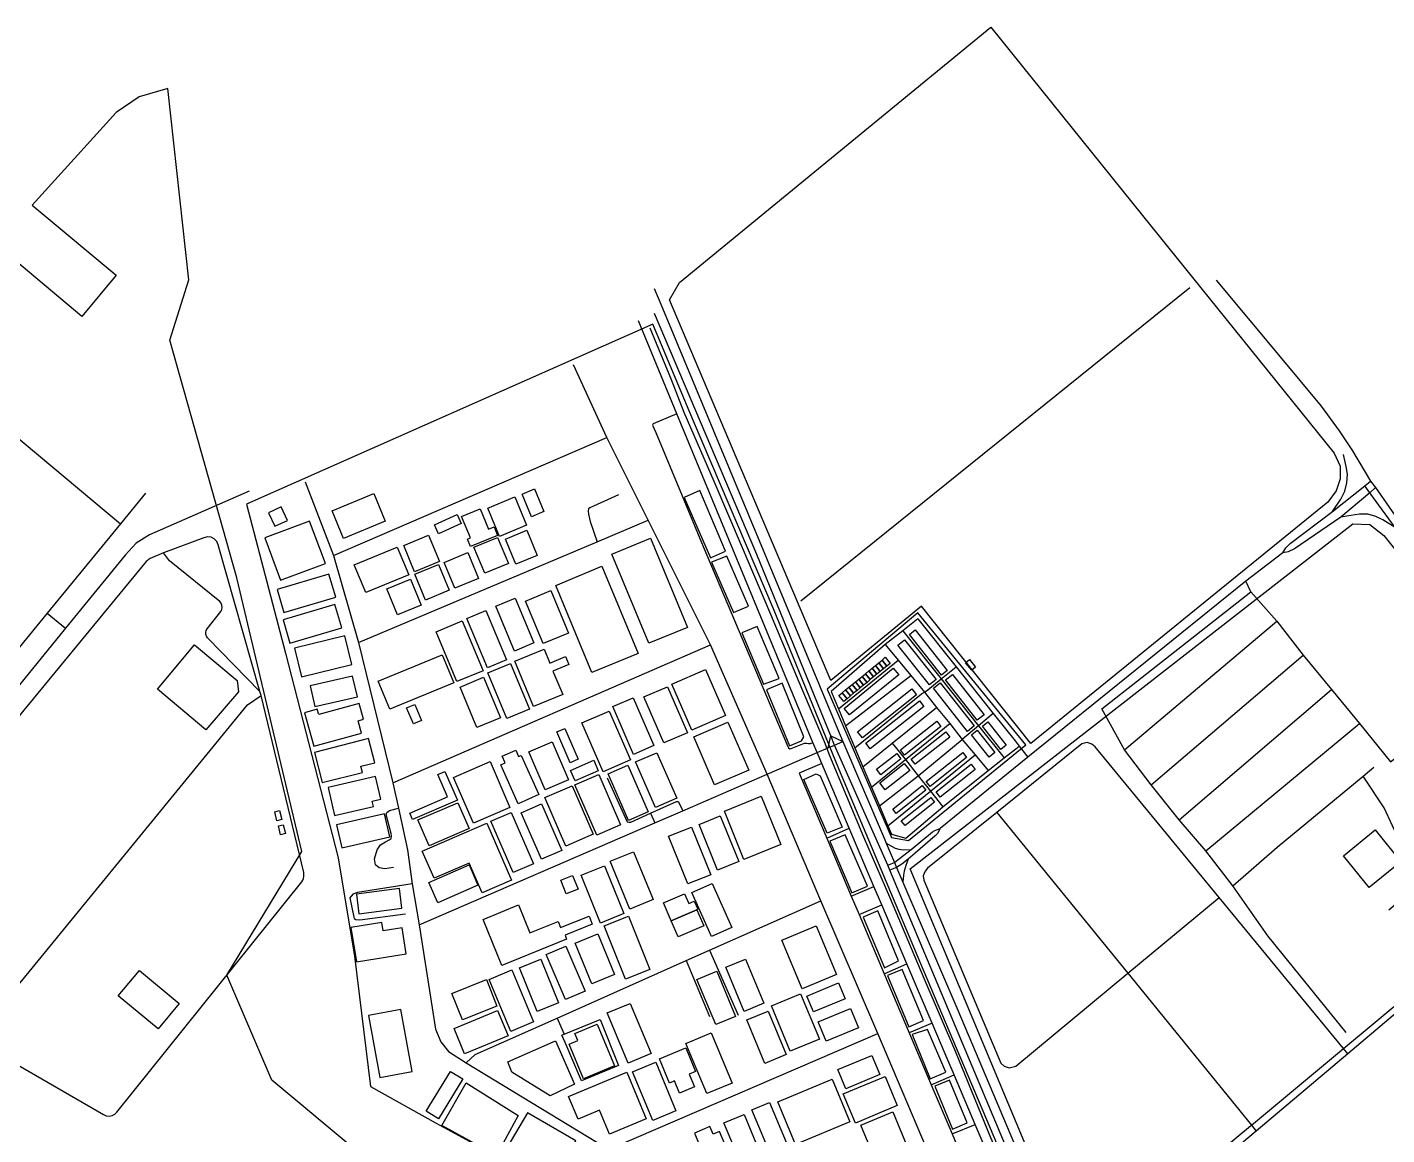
# Model space of a CAD drawing. Header units: metres. Extents: x 11276530 to 11306586, y 355867 to 367650.
# Drawn here: x 11292273 to 11294218, y 361199 to 362784 of the extents above; entities that cross this region are included whole.
import ezdxf

# ---------------------------------------------------------------- set-up
doc = ezdxf.new("R2010")
doc.units = ezdxf.units.M
for name, color, linetype in [('BUILDING', 8, 'Continuous'), ('HIGHWAY_OTHER', 7, 'Continuous'), ('HIGHWAY_RESIDENTIAL', 7, 'Continuous'), ('HIGHWAY_SERVICE', 8, 'Continuous'), ('HIGHWAY_TERTIARY', 3, 'Continuous'), ('LANDUSE', 2, 'Continuous'), ('NATURAL_OTHER', 7, 'Continuous'), ('WATERWAY_OTHER', 7, 'Continuous')]:
    doc.layers.add(name, color=color, linetype=linetype)

msp = doc.modelspace()

# ---------------------------------------------------------------- linework, layer by layer
at = {"layer": 'BUILDING'}
for points in [[(11292980.6, 362115.9), (11292998.5, 362123.4), (11293012, 362090.9), (11292994.1, 362083.5), (11292980.6, 362115.9)], [(11292708.9, 362091.8), (11292768.5, 362116.5), (11292784.8, 362077.1), (11292725.2, 362052.4), (11292708.9, 362091.8)], [(11292931.7, 362095.9), (11292970.4, 362112), (11292987.2, 362071.5), (11292948.5, 362055.4), (11292931.7, 362095.9)], [(11293212.6, 362111.2), (11293250, 362024.7), (11293271.8, 362034.3), (11293234.9, 362120.8), (11293212.6, 362111.2)], [(11292617.7, 362089.1), (11292626.8, 362069.8), (11292644.9, 362078.3), (11292635.9, 362097.6), (11292617.7, 362089.1)], [(11292861.2, 362058.9), (11292855.3, 362071.8), (11292887.7, 362086.6), (11292893.6, 362073.7), (11292861.2, 362058.9)], [(11292894.2, 362083.9), (11292920.6, 362094.9), (11292932.8, 362065.6), (11292940.6, 362068.8), (11292945.7, 362056.7), (11292907.1, 362040.7), (11292902.5, 362051.6), (11292906.8, 362053.3), (11292894.2, 362083.9)], [(11292612.5, 362053.2), (11292635.2, 361992.5), (11292699.4, 362016.7), (11292676.7, 362077.3), (11292612.5, 362053.2)], [(11292811.3, 362042.2), (11292846.8, 362056.9), (11292862.4, 362019.2), (11292827, 362004.5), (11292811.3, 362042.2)], [(11292911.8, 362039.7), (11292945.7, 362053.7), (11292961.1, 362016.7), (11292927.2, 362002.6), (11292911.8, 362039.7)], [(11292957, 362051.5), (11292987.5, 362064.1), (11293002.4, 362028.2), (11292971.9, 362015.5), (11292957, 362051.5)], [(11293109.3, 362030), (11293164.2, 362052.7), (11293217.1, 361925.1), (11293162.2, 361902.4), (11293109.3, 362030)], [(11292740.7, 362014.6), (11292802.1, 362040), (11292818.5, 362000.4), (11292757.2, 361975), (11292740.7, 362014.6)], [(11292869.1, 362018.2), (11292903, 362032.2), (11292918.4, 361995.2), (11292884.5, 361981.1), (11292869.1, 362018.2)], [(11293251.6, 362018.6), (11293282.9, 361946.3), (11293304.7, 361955.4), (11293273.8, 362027.2), (11293251.6, 362018.6)], [(11292827.3, 362001.1), (11292861.2, 362015.2), (11292876.6, 361978.2), (11292842.7, 361964.1), (11292827.3, 362001.1)], [(11293028.8, 361985.3), (11293094.9, 362012.7), (11293146.7, 361887.9), (11293080.6, 361860.5), (11293028.8, 361985.3)], [(11292630.1, 361979.5), (11292639.9, 361946.3), (11292714.2, 361968.2), (11292704.4, 362001.4), (11292630.1, 361979.5)], [(11292787.2, 361980.1), (11292821, 361994.2), (11292836.4, 361957.1), (11292802.5, 361943), (11292787.2, 361980.1)], [(11292985.4, 361962.8), (11293021.7, 361977.8), (11293046.9, 361917.1), (11293010.6, 361902), (11292985.4, 361962.8)], [(11292638.7, 361935.9), (11292648.5, 361902.7), (11292722.7, 361924.6), (11292713, 361957.8), (11292638.7, 361935.9)], [(11292901.8, 361938), (11292928.9, 361949.2), (11292958.2, 361878.6), (11292931.1, 361867.3), (11292901.8, 361938)], [(11292943, 361955.3), (11292971, 361966.9), (11292997.6, 361902.8), (11292969.6, 361891.1), (11292943, 361955.3)], [(11292857.9, 361918.9), (11292895.2, 361934.4), (11292924.8, 361863), (11292887.5, 361847.6), (11292857.9, 361918.9)], [(11292655, 361895.4), (11292665, 361854.4), (11292737.3, 361872.2), (11292727.3, 361913.1), (11292655, 361895.4)], [(11293295.1, 361917.5), (11293325.9, 361843.7), (11293348.2, 361852.2), (11293316.8, 361926.6), (11293295.1, 361917.5)], [(11293534.7, 361915), (11293542.9, 361921.6), (11293588.8, 361863.5), (11293580.5, 361856.9), (11293534.7, 361915)], [(11292512.2, 361900.1), (11292573.1, 361849.3), (11292575.2, 361832.7), (11292528.4, 361778.7), (11292459.1, 361836.9), (11292512.2, 361900.1)], [(11292970.2, 361876.8), (11293012.1, 361894.2), (11293020.4, 361874.1), (11293042.9, 361883.5), (11293047.7, 361872), (11293024.9, 361862.6), (11293038.8, 361829.1), (11292997.1, 361811.8), (11292970.2, 361876.8)], [(11293518.2, 361899.8), (11293527.8, 361907.4), (11293572.9, 361850.4), (11293563.3, 361842.8), (11293518.2, 361899.8)], [(11292774.9, 361848.1), (11292866.4, 361886.1), (11292883, 361846), (11292791.5, 361808.1), (11292774.9, 361848.1)], [(11292931.7, 361860.1), (11292964.2, 361873.6), (11292991.4, 361808.1), (11292958.8, 361794.6), (11292931.7, 361860.1)], [(11293481.3, 361866.7), (11293486.1, 361870.6), (11293493.1, 361862), (11293488.3, 361858.1), (11293481.3, 361866.7)], [(11293486.1, 361870.6), (11293490.8, 361874.5), (11293497.8, 361865.9), (11293493.1, 361862), (11293486.1, 361870.6)], [(11293490.8, 361874.5), (11293495.6, 361878.4), (11293502.6, 361869.8), (11293497.8, 361865.9), (11293490.8, 361874.5)], [(11293495.6, 361878.4), (11293500.3, 361882.3), (11293507.3, 361873.7), (11293502.6, 361869.8), (11293495.6, 361878.4)], [(11293620.5, 361879), (11293629.2, 361868.3), (11293623.8, 361863.9), (11293615.1, 361874.6), (11293620.5, 361879)], [(11292677.5, 361841.5), (11292684.4, 361811.7), (11292745.2, 361825.7), (11292738.3, 361855.5), (11292677.5, 361841.5)], [(11292891.9, 361839.8), (11292925.5, 361853.7), (11292949.6, 361795.6), (11292916.1, 361781.7), (11292891.9, 361839.8)], [(11293194.7, 361843.9), (11293243.1, 361864.9), (11293271.7, 361798.9), (11293223.4, 361777.9), (11293194.7, 361843.9)], [(11293441.5, 361809.3), (11293511.7, 361866.8), (11293519.4, 361857.4), (11293449.2, 361799.9), (11293441.5, 361809.3)], [(11293457.5, 361847.3), (11293462.3, 361851.2), (11293469.3, 361842.6), (11293464.5, 361838.7), (11293457.5, 361847.3)], [(11293462.3, 361851.2), (11293467, 361855.1), (11293474.1, 361846.5), (11293469.3, 361842.6), (11293462.3, 361851.2)], [(11293467, 361855.1), (11293471.8, 361858.9), (11293478.8, 361850.4), (11293474.1, 361846.5), (11293467, 361855.1)], [(11293471.8, 361858.9), (11293476.5, 361862.8), (11293483.6, 361854.3), (11293478.8, 361850.4), (11293471.8, 361858.9)], [(11293476.5, 361862.8), (11293481.3, 361866.7), (11293488.3, 361858.1), (11293483.6, 361854.3), (11293476.5, 361862.8)], [(11293586.3, 361849.9), (11293596.2, 361857.8), (11293641.8, 361800), (11293631.9, 361792.2), (11293586.3, 361849.9)], [(11293155, 361825.7), (11293188.5, 361840.3), (11293217.1, 361774.4), (11293183.6, 361759.8), (11293155, 361825.7)], [(11293330.5, 361835.6), (11293363.4, 361755.7), (11293380.5, 361762.8), (11293383.6, 361768.4), (11293352.7, 361845.2), (11293330.5, 361835.6)], [(11293433.7, 361827.8), (11293438.5, 361831.7), (11293445.5, 361823.1), (11293440.8, 361819.2), (11293433.7, 361827.8)], [(11293438.5, 361831.7), (11293443.2, 361835.6), (11293450.3, 361827), (11293445.5, 361823.1), (11293438.5, 361831.7)], [(11293443.2, 361835.6), (11293448, 361839.5), (11293455, 361830.9), (11293450.3, 361827), (11293443.2, 361835.6)], [(11293448, 361839.5), (11293452.8, 361843.4), (11293459.8, 361834.8), (11293455, 361830.9), (11293448, 361839.5)], [(11293452.8, 361843.4), (11293457.5, 361847.3), (11293464.5, 361838.7), (11293459.8, 361834.8), (11293452.8, 361843.4)], [(11293538.4, 361837.1), (11293545.1, 361828.5), (11293467.5, 361767.2), (11293460.7, 361775.7), (11293538.4, 361837.1)], [(11293627.5, 361784.1), (11293617.8, 361776.4), (11293569.1, 361838), (11293578.8, 361845.6), (11293627.5, 361784.1)], [(11292669.6, 361802.9), (11292682.7, 361755), (11292751.1, 361773.8), (11292746.2, 361791.5), (11292753.6, 361793.6), (11292747.4, 361816.2), (11292689.8, 361800.3), (11292687.7, 361807.9), (11292669.6, 361802.9)], [(11292815.5, 361810.2), (11292827.1, 361815), (11292836.7, 361791.7), (11292825.2, 361786.9), (11292815.5, 361810.2)], [(11293110.5, 361811.7), (11293139.6, 361824.3), (11293169.3, 361755.9), (11293140.2, 361743.2), (11293110.5, 361811.7)], [(11293472.2, 361759.3), (11293549.2, 361820.1), (11293555.5, 361812.1), (11293478.6, 361751.3), (11293472.2, 361759.3)], [(11293066.3, 361788.4), (11293105.3, 361805.3), (11293135.6, 361735.6), (11293096.6, 361718.6), (11293066.3, 361788.4)], [(11293030.2, 361775.6), (11293041.8, 361780.6), (11293061, 361736.4), (11293049.3, 361731.4), (11293030.2, 361775.6)], [(11293226.4, 361768.4), (11293275.1, 361789.5), (11293304.9, 361720.9), (11293256.1, 361699.8), (11293226.4, 361768.4)], [(11293521.8, 361749.7), (11293573.8, 361790.8), (11293579.9, 361783.2), (11293527.9, 361742.1), (11293521.8, 361749.7)], [(11293537.3, 361736.4), (11293586.7, 361775.5), (11293592.4, 361768.2), (11293543, 361729.2), (11293537.3, 361736.4)], [(11293656.8, 361745.9), (11293648.8, 361739.5), (11293623.5, 361771.5), (11293631.5, 361777.9), (11293656.8, 361745.9)], [(11293646.8, 361790), (11293673.2, 361756.6), (11293665.6, 361750.6), (11293639.2, 361784), (11293646.8, 361790)], [(11292683.9, 361746.3), (11292694.9, 361703), (11292752.2, 361717.7), (11292749.9, 361726.4), (11292769.8, 361731.5), (11292761, 361766), (11292683.9, 361746.3)], [(11292990.5, 361746.9), (11293023.5, 361761.2), (11293046.9, 361707.2), (11293013.9, 361692.9), (11292990.5, 361746.9)], [(11292975.2, 361672.8), (11292950.3, 361728.4), (11292956.4, 361731.1), (11292952.2, 361740.7), (11292971.5, 361749.4), (11292975.6, 361740.2), (11292979.5, 361742), (11293004.6, 361686), (11292975.2, 361672.8)], [(11293049.9, 361720.6), (11293083.1, 361735), (11293089.6, 361720), (11293056.4, 361705.6), (11293049.9, 361720.6)], [(11293143.1, 361732.6), (11293173.6, 361745.8), (11293201.9, 361680.6), (11293171.3, 361667.4), (11293143.1, 361732.6)], [(11293487.8, 361722.1), (11293516.6, 361744.9), (11293522.7, 361737.2), (11293493.9, 361714.4), (11293487.8, 361722.1)], [(11293558.5, 361704.5), (11293611, 361746), (11293616.6, 361738.8), (11293564.2, 361697.4), (11293558.5, 361704.5)], [(11292860.3, 361714.6), (11292870.3, 361719), (11292888.1, 361677.9), (11292824.1, 361650.2), (11292820.2, 361659.1), (11292874.2, 361682.5), (11292860.3, 361714.6)], [(11292882.7, 361710.5), (11292934.9, 361733.1), (11292963.3, 361667.5), (11292911.2, 361644.8), (11292882.7, 361710.5)], [(11293103.9, 361715.5), (11293132.1, 361727.8), (11293161, 361661.2), (11293132.8, 361649), (11293103.9, 361715.5)], [(11293383.6, 361707.7), (11293401.3, 361715.8), (11293407.3, 361712.8), (11293438.7, 361639.5), (11293417, 361630.9), (11293383.6, 361707.7)], [(11293527.3, 361730.3), (11293535.2, 361720.4), (11293500, 361692.5), (11293492.2, 361702.5), (11293527.3, 361730.3)], [(11293572.9, 361689.7), (11293622.9, 361729.2), (11293628.7, 361721.8), (11293578.7, 361682.3), (11293572.9, 361689.7)], [(11292703.3, 361696.2), (11292712.5, 361656), (11292768.1, 361668.7), (11292766.3, 361676.5), (11292778.6, 361679.3), (11292771.2, 361711.7), (11292703.3, 361696.2)], [(11293013.2, 361681.5), (11293052.4, 361698.5), (11293082.5, 361629.3), (11293043.2, 361612.2), (11293013.2, 361681.5)], [(11293056.2, 361700), (11293090.3, 361714.8), (11293121.6, 361642.7), (11293087.4, 361627.9), (11293056.2, 361700)], [(11293510.8, 361665.2), (11293553.1, 361698.7), (11293558.2, 361692.3), (11293515.9, 361658.8), (11293510.8, 361665.2)], [(11293270, 361662.1), (11293322.9, 361683.6), (11293350.9, 361614.6), (11293298, 361593.1), (11293270, 361662.1)], [(11293523, 361648.4), (11293565.3, 361681.8), (11293570.8, 361674.9), (11293528.5, 361641.5), (11293523, 361648.4)], [(11292626.9, 361661.2), (11292633.9, 361662.9), (11292636.9, 361650.1), (11292629.9, 361648.5), (11292626.9, 361661.2)], [(11292715.1, 361642.7), (11292722.6, 361609.7), (11292791.7, 361625.5), (11292784.1, 361658.5), (11292715.1, 361642.7)], [(11292831.6, 361649.6), (11292888.7, 361674.3), (11292904.8, 361637.3), (11292847.7, 361612.5), (11292831.6, 361649.6)], [(11292935.8, 361647.8), (11292965.1, 361660.5), (11292997.1, 361586.9), (11292967.8, 361574.2), (11292935.8, 361647.8)], [(11292979.4, 361660), (11293008.5, 361672.6), (11293037.4, 361606), (11293008.3, 361593.4), (11292979.4, 361660)], [(11292632.1, 361641.1), (11292639.1, 361642.7), (11292642.1, 361630), (11292635.1, 361628.3), (11292632.1, 361641.1)], [(11292837.9, 361604.8), (11292930.2, 361644.8), (11292965.4, 361563.6), (11292923.4, 361545.4), (11292904.9, 361587.9), (11292854.7, 361566.1), (11292837.9, 361604.8)], [(11293190.2, 361626.3), (11293222.9, 361639.5), (11293250.6, 361571.3), (11293217.9, 361558.1), (11293190.2, 361626.3)], [(11293233.8, 361643.3), (11293264, 361655.5), (11293290.6, 361590.1), (11293260.4, 361577.9), (11293233.8, 361643.3)], [(11293421, 361619.2), (11293452.3, 361545.4), (11293474.6, 361555), (11293442.7, 361628.3), (11293421, 361619.2)], [(11294155.5, 361598.5), (11294201.1, 361635.3), (11294237.8, 361589.9), (11294192.3, 361553.1), (11294155.5, 361598.5)], [(11293106.8, 361590.4), (11293140.2, 361603.9), (11293168, 361535.6), (11293134.6, 361522), (11293106.8, 361590.4)], [(11292847.5, 361560.3), (11292904.8, 361585.4), (11292917.6, 361556.1), (11292860.3, 361531.1), (11292847.5, 361560.3)], [(11293065.1, 361570.4), (11293098.5, 361584), (11293126.3, 361515.6), (11293092.9, 361502.1), (11293065.1, 361570.4)], [(11293035.9, 361563.3), (11293052.8, 361570.1), (11293060.7, 361550.7), (11293043.7, 361543.9), (11293035.9, 361563.3)], [(11292743.7, 361543.5), (11292747.3, 361515.3), (11292808.7, 361523.2), (11292805.1, 361551.4), (11292743.7, 361543.5)], [(11293183, 361531), (11293213.1, 361544), (11293219.1, 361530.2), (11293227, 361533.6), (11293232.1, 361521.8), (11293230.5, 361521.1), (11293224.2, 361518.3), (11293194.1, 361505.3), (11293183, 361531)], [(11293223.7, 361545.9), (11293252.8, 361558.9), (11293280.9, 361495.6), (11293251.7, 361482.7), (11293223.7, 361545.9)], [(11292924.8, 361507.4), (11292975.7, 361528.1), (11292991.9, 361488.1), (11293032.1, 361504.4), (11293035.7, 361495.5), (11293076.4, 361512), (11293081.1, 361500.4), (11293042.1, 361484.6), (11293044.4, 361479.1), (11292951.6, 361441.4), (11292924.8, 361507.4)], [(11293194.1, 361505.3), (11293224.2, 361518.3), (11293230.5, 361521.1), (11293240.5, 361497.9), (11293204.1, 361482.2), (11293194.1, 361505.3)], [(11292735.8, 361495.9), (11292743.7, 361446.6), (11292814.9, 361458.1), (11292808.9, 361495.1), (11292782, 361490.8), (11292780, 361503), (11292735.8, 361495.9)], [(11293098, 361497.9), (11293132.8, 361512), (11293163.6, 361435.8), (11293128.7, 361421.7), (11293098, 361497.9)], [(11293468.5, 361510.5), (11293498.9, 361438.2), (11293519.1, 361447.8), (11293489.8, 361519.6), (11293468.5, 361510.5)], [(11293056.5, 361473.1), (11293089.2, 361486.6), (11293113.1, 361428.7), (11293080.4, 361415.2), (11293056.5, 361473.1)], [(11293352.4, 361477.6), (11293401.3, 361497.9), (11293430.3, 361428.3), (11293381.4, 361407.9), (11293352.4, 361477.6)], [(11293015.3, 361457), (11293043.2, 361468.9), (11293070.7, 361404.7), (11293042.7, 361392.8), (11293015.3, 361457)], [(11292976.8, 361438.2), (11293007.5, 361450.6), (11293032.8, 361387.9), (11293002.1, 361375.5), (11292976.8, 361438.2)], [(11293272, 361438.8), (11293300.4, 361450.6), (11293326.7, 361387.4), (11293298.3, 361375.6), (11293272, 361438.8)], [(11292433.3, 361434.3), (11292490.1, 361387.1), (11292459.9, 361350.8), (11292403.1, 361398), (11292433.3, 361434.3)], [(11292933.7, 361421.4), (11292966.1, 361435), (11292997.2, 361360.6), (11292964.8, 361347.1), (11292933.7, 361421.4)], [(11293230.8, 361421.4), (11293259.2, 361433.2), (11293286.1, 361368.6), (11293257.7, 361356.8), (11293230.8, 361421.4)], [(11293503.6, 361426.9), (11293533.9, 361353.6), (11293554.7, 361362.7), (11293524.3, 361435.5), (11293503.6, 361426.9)], [(11292880.3, 361401.4), (11292929.6, 361421.2), (11292944.7, 361383.4), (11292895.4, 361363.6), (11292880.3, 361401.4)], [(11293388.2, 361397.6), (11293433.4, 361416.4), (11293442.8, 361393.7), (11293397.6, 361374.9), (11293388.2, 361397.6)], [(11293102.5, 361373.4), (11293135.3, 361387.1), (11293165.2, 361315.4), (11293132.3, 361301.8), (11293102.5, 361373.4)], [(11293337.4, 361383.5), (11293379.1, 361400.9), (11293406.1, 361336), (11293364.4, 361318.7), (11293337.4, 361383.5)], [(11292760.9, 361369.7), (11292777.4, 361281.1), (11292823.6, 361289.7), (11292807, 361378.4), (11292760.9, 361369.7)], [(11292883.3, 361351.3), (11292945.7, 361377.1), (11292960.6, 361340.9), (11292898.2, 361315.1), (11292883.3, 361351.3)], [(11293302.2, 361363.5), (11293332.7, 361376.2), (11293358.6, 361314), (11293328.1, 361301.2), (11293302.2, 361363.5)], [(11293404.3, 361360.8), (11293450.4, 361380), (11293461.9, 361352.2), (11293415.9, 361333), (11293404.3, 361360.8)], [(11293047.8, 361328.6), (11293060.3, 361333.8), (11293056, 361344), (11293088, 361357.3), (11293112.8, 361297.8), (11293068.3, 361279.3), (11293047.8, 361328.6)], [(11293538.7, 361342.8), (11293564.5, 361279.1), (11293586.8, 361288.7), (11293560.5, 361349.9), (11293538.7, 361342.8)], [(11293028.4, 361333.4), (11293055.6, 361271.6), (11293020.9, 361254.8), (11292966.2, 361288.6), (11292960.5, 361303.5), (11293028.4, 361333.4)], [(11293215, 361329.8), (11293251.1, 361344.8), (11293281, 361273), (11293244.9, 361258), (11293215, 361329.8)], [(11293177.3, 361307.7), (11293215, 361323.4), (11293228.9, 361289.8), (11293219.5, 361285.8), (11293227.1, 361267.6), (11293206, 361258.8), (11293198.8, 361276.1), (11293191.7, 361273.1), (11293177.3, 361307.7)], [(11293432.5, 361292.6), (11293481, 361312.8), (11293492.4, 361285.3), (11293444, 361265.1), (11293432.5, 361292.6)], [(11292895.9, 361279), (11292861.3, 361221.9), (11292843.6, 361232.7), (11292878.1, 361289.8), (11292895.9, 361279)], [(11293047.2, 361253.9), (11293130.6, 361288.6), (11293158.3, 361221.8), (11293105.6, 361199.9), (11293091.3, 361234.3), (11293060.7, 361221.5), (11293047.2, 361253.9)], [(11293138.6, 361289.2), (11293171.8, 361303), (11293200.7, 361233.6), (11293167.5, 361219.8), (11293138.6, 361289.2)], [(11292974.9, 361226.9), (11292944, 361169.4), (11292865.8, 361212.6), (11292900.8, 361273.6), (11292974.9, 361226.9)], [(11293346.4, 361246.2), (11293424.3, 361278.6), (11293449.7, 361217.5), (11293371.8, 361185.1), (11293346.4, 361246.2)], [(11293440.2, 361257.5), (11293499.9, 361282.4), (11293517.2, 361240.8), (11293457.5, 361215.9), (11293440.2, 361257.5)], [(11293571.2, 361268.7), (11293596.5, 361207), (11293617.2, 361216.1), (11293591.9, 361277.3), (11293571.2, 361268.7)], [(11292988.5, 361230.7), (11292952.7, 361169.8), (11293021.6, 361129.4), (11293057.4, 361190.3), (11292988.5, 361230.7)], [(11293309.4, 361234.8), (11293334.7, 361245.4), (11293360.7, 361182.9), (11293335.4, 361172.3), (11293309.4, 361234.8)], [(11293465.2, 361212.7), (11293511.1, 361231.8), (11293536.9, 361169.7), (11293491.1, 361150.7), (11293465.2, 361212.7)], [(11293227.2, 361201.6), (11293255.3, 361134), (11293286.7, 361147.1), (11293263.1, 361203.8), (11293254, 361200), (11293249.4, 361210.9), (11293227.2, 361201.6)], [(11293269.4, 361216.3), (11293298.3, 361228.3), (11293321.9, 361171.5), (11293293, 361159.5), (11293269.4, 361216.3)]]:
    msp.add_lwpolyline(points, close=True, dxfattribs=at)
at = {"layer": 'HIGHWAY_OTHER'}
for points in [[(11293169.5, 362410.1), (11293176.6, 362393.5), (11293431.9, 361780.1)], [(11293935.9, 362410.9), (11293379.3, 361962.7)], [(11293402.6, 361746), (11293396.6, 361760.5), (11293202.2, 362230.8), (11293147.2, 362363.9)], [(11293331.2, 361715.1), (11293250.2, 361900.1), (11293160.9, 362078.5), (11293101.7, 362197), (11293054.1, 362301)], [(11292195.5, 361762.3), (11292165.9, 361779.9), (11291989.5, 361884.8), (11291985, 361888.4), (11291981.8, 361893.1), (11291980, 361898.5), (11291979.8, 361904.2), (11291981.2, 361909.7), (11291984.2, 361914.6), (11292219.4, 362203.3), (11292223.3, 362206.9), (11292227.9, 362209.4), (11292233.1, 362210.6), (11292238.3, 362210.4), (11292243.4, 362208.9), (11292247.8, 362206), (11292406.3, 362073.5)], [(11292710.8, 362027.9), (11293101.7, 362197)], [(11294139.9, 362091.1), (11294151.7, 362108.6), (11294157.4, 362119.9), (11294160.7, 362132), (11294161.2, 362144.5), (11294159.7, 362155.1), (11294155.7, 362172.5)], [(11292670.2, 362133.6), (11292710.8, 362027.9), (11292746.6, 361903.3), (11292796, 361702.9), (11292803.9, 361666.4), (11292816.7, 361606.9), (11292823.4, 361558.1), (11292833.6, 361499.7), (11292856.7, 361350.2), (11292864.4, 361332.3), (11292875.2, 361318.4), (11292900.7, 361302.1), (11293101.1, 361180.3), (11293278.4, 361029.3)], [(11292590.1, 362120), (11292447.9, 362057.8), (11292428.5, 362045.7), (11292412.9, 362028.3), (11292327.7, 361924), (11292228.5, 361802.6), (11292195.5, 361762.3), (11291958.7, 361472.4), (11291759.9, 361231.8)], [(11292442, 362117), (11292406.3, 362073.5), (11292301.4, 361945.3), (11292165.9, 361779.9)], [(11294229.5, 362068.2), (11294211.9, 362079.2), (11294202.1, 362083.8), (11294190.3, 362087), (11294178.8, 362087), (11294166.2, 362085.3), (11294151.9, 362082.8)], [(11292746.6, 361903.3), (11293088.3, 362047.7), (11293160.9, 362078.5)], [(11292196, 361335.4), (11292382, 361228), (11292385.9, 361226.4), (11292390.2, 361226), (11292394.4, 361226.8), (11292398.1, 361228.7), (11292401.2, 361231.6), (11292665.4, 361561), (11292667, 361563.3), (11292668.1, 361565.9), (11292668.6, 361568.6), (11292668.7, 361571.4), (11292668.3, 361574.2), (11292607.2, 361827.9), (11292605.7, 361833.2), (11292546, 362043.4), (11292543.9, 362048.1), (11292540.3, 362051.8), (11292535.7, 362054), (11292530.6, 362054.6), (11292525.6, 362053.4), (11292467.7, 362031.7), (11292448.7, 362023.5), (11292447.1, 362022.7), (11292445.6, 362021.7), (11292444.2, 362020.6), (11292443, 362019.2), (11292250.2, 361785.1)], [(11294159.7, 361345.7), (11294047.4, 361483.9), (11293997.3, 361555.5), (11293958.7, 361605.2), (11293920.5, 361649.8), (11293880.6, 361699.7), (11293842.4, 361749.8), (11293810.1, 361808.5), (11294023, 361976.1), (11294060.1, 361934.1), (11294098.1, 361885.2), (11294138.7, 361836.2), (11294178.5, 361787.6), (11294222.8, 361732.9), (11294373.1, 361849.4)], [(11292301.4, 361945.3), (11292327.7, 361924)], [(11293842.4, 361749.8), (11294060.1, 361934.1)], [(11292796, 361702.9), (11293250.2, 361900.1)], [(11293880.6, 361699.7), (11294098.1, 361885.2)], [(11293920.5, 361649.8), (11294138.7, 361836.2)], [(11292196, 361335.4), (11292587.8, 361814.3), (11292607.2, 361827.9)], [(11293431.9, 361780.1), (11293439.5, 361762)], [(11293958.7, 361605.2), (11294178.5, 361787.6)], [(11293418.3, 361752.8), (11293422.3, 361769.9)], [(11293418.3, 361752.8), (11293427.6, 361756.8)], [(11293422.3, 361769.9), (11293439.5, 361762)], [(11293427.6, 361756.8), (11293439.5, 361762)], [(11294161.9, 361315.1), (11294155.7, 361322.7), (11293977.8, 361538.8), (11293800.7, 361754.1), (11293795.9, 361758), (11293789, 361760.2), (11293781.2, 361758.4), (11293659.7, 361660.3), (11293560.8, 361580.5), (11293557.3, 361576.3), (11293554.6, 361569.8), (11293555.5, 361563.3), (11293665.3, 361301.6), (11293670.3, 361297.2), (11293677.6, 361294.7), (11293687, 361297.3), (11293847.1, 361430.2), (11293977.8, 361538.8)], [(11292833.6, 361499.7), (11293170.6, 361645.6), (11293210.4, 361662.8), (11293331.2, 361715.1), (11293402.6, 361746), (11293418.3, 361752.8)], [(11293717.4, 361005.6), (11293709.6, 361023.8), (11293676, 361102.9), (11293640.2, 361187.1), (11293628.8, 361213.9), (11293598.6, 361284.8), (11293585.8, 361314.9), (11293567.1, 361359), (11293531.1, 361443.7), (11293495.1, 361528.2), (11293484, 361554.5), (11293448.6, 361637.7), (11293409.3, 361730.3), (11293402.6, 361746)], [(11293649.1, 360975.2), (11293567.4, 361160.8), (11293489.7, 361344.1), (11293407.9, 361534), (11293331.2, 361715.1)], [(11293997.3, 361555.5), (11294060.8, 361610.5), (11294183.7, 361712.4), (11294199.2, 361725.3)], [(11294220.7, 361521), (11294274.3, 361567), (11294257.2, 361585.5), (11294237.7, 361615.4), (11294214, 361666.9), (11294183.7, 361712.4)], [(11293659.7, 361660.3), (11293847.1, 361430.2), (11294023.9, 361213), (11294030.8, 361204.5)], [(11293501.4, 361616.6), (11293514.2, 361609.3), (11293519.5, 361607.8), (11293526.3, 361606.7), (11293537.1, 361607.1)], [(11293533.1, 361593.4), (11293529.6, 361584.6), (11293527.3, 361576.4), (11293526.1, 361570.7), (11293525.4, 361560.4)], [(11292900.7, 361302.1), (11292913.5, 361313.9), (11293030.7, 361366.1), (11293215.5, 361448.3), (11293248.6, 361463.1), (11293407.9, 361534)], [(11293101.1, 361180.3), (11293107, 361180.9), (11293113.4, 361181.9), (11293489.7, 361344.1)]]:
    msp.add_lwpolyline(points, dxfattribs=at)
at = {"layer": 'HIGHWAY_RESIDENTIAL'}
for points in [[(11293547, 361937.4), (11293525.2, 361920.3), (11293500.3, 361900.7), (11293422.6, 361833.6)], [(11293547, 361937.4), (11293601.6, 361868.7), (11293654.7, 361802.1), (11293685.8, 361762.8), (11293691.9, 361755.1), (11293704.3, 361739.6)], [(11293500.3, 361900.7), (11293518.7, 361878.2), (11293536.7, 361856.2), (11293556.1, 361832.6), (11293573.7, 361810.7), (11293592.5, 361787.7), (11293610.4, 361764.6), (11293629, 361742.9), (11293647.5, 361720.2)], [(11293443.5, 361784.3), (11293536.7, 361856.2)], [(11293422.6, 361833.6), (11293433.2, 361808.5), (11293443.5, 361784.3), (11293456.9, 361752.6), (11293468.2, 361725.8), (11293480.6, 361696.5), (11293491.9, 361669.8)], [(11293468.2, 361725.8), (11293510.2, 361759.6), (11293573.7, 361810.7)], [(11293491.9, 361669.8), (11293547.2, 361712.8), (11293610.4, 361764.6)], [(11293491.9, 361669.8), (11293504, 361641.3), (11293509.1, 361629.1), (11293529.5, 361623.7), (11293582.4, 361668.4), (11293647.5, 361720.2), (11293670.2, 361738.3), (11293687.1, 361751.4), (11293691.9, 361755.1)]]:
    msp.add_lwpolyline(points, dxfattribs=at)
at = {"layer": 'HIGHWAY_SERVICE'}
for points in [[(11293202.2, 362230.8), (11293168.4, 362216.6), (11293167.4, 362214.3), (11293172.2, 362203.9), (11293209.6, 362113.6), (11293239.8, 362040.7), (11293285.8, 361931.7), (11293340.6, 361802), (11293360.7, 361754.8), (11293361.9, 361752.9), (11293363.8, 361751.3), (11293365.8, 361751.8), (11293384.8, 361759.4), (11293387.7, 361759.7), (11293390.6, 361759.2), (11293393.1, 361759), (11293396.6, 361760.5)], [(11293118.7, 362114.7), (11293077.8, 362096.2), (11293075.6, 362094.6), (11293075, 362091.8), (11293075.6, 362087.1), (11293078, 362076.8), (11293088.3, 362047.7)], [(11292605.7, 361833.2), (11292530.7, 361910.2), (11292529.1, 361912.5), (11292528.2, 361915.2), (11292528.1, 361918), (11292528.7, 361920.8), (11292530.1, 361923.2), (11292549.6, 361948), (11292551.2, 361950.7), (11292551.8, 361953.7), (11292551.4, 361956.8), (11292550.2, 361959.7), (11292548.1, 361962), (11292476.1, 362020.4), (11292467.7, 362031.7)], [(11294023, 361976.1), (11294016.2, 361991.4)], [(11293525.2, 361920.3), (11293580.2, 361851.3), (11293633.6, 361784.2), (11293670.2, 361738.3)], [(11293433.2, 361808.5), (11293518.7, 361878.2)], [(11293456.9, 361752.6), (11293552, 361829.9), (11293556.1, 361832.6), (11293561.1, 361835.7), (11293580.2, 361851.3), (11293601.6, 361868.7)], [(11293654.7, 361802.1), (11293633.6, 361784.2), (11293610.4, 361764.6)], [(11293480.6, 361696.5), (11293529, 361735.9), (11293592.5, 361787.7)], [(11293510.2, 361759.6), (11293529, 361735.9), (11293547.2, 361712.8), (11293564.8, 361690.7), (11293582.4, 361668.4)], [(11293504, 361641.3), (11293564.8, 361690.7), (11293629, 361742.9)], [(11293409.3, 361730.3), (11293377, 361716.4), (11293416.4, 361623.6), (11293451.5, 361540.7), (11293462.8, 361514.2), (11293498.7, 361429.4), (11293534.5, 361345)], [(11293102.2, 361710), (11293131.2, 361647.1), (11293134, 361646.3), (11293136.4, 361646.6), (11293164.6, 361659.3), (11293201.4, 361675.9), (11293203.1, 361676.1), (11293204.6, 361675.4), (11293210.4, 361662.8)], [(11292796.7, 361581.5), (11292784.3, 361579.5), (11292776, 361580.9), (11292771.2, 361585.4), (11292769.4, 361594), (11292773.3, 361606.7), (11292778.3, 361613.9), (11292785.1, 361618.1), (11292790.4, 361621.2), (11292793.2, 361623.2), (11292794.1, 361626.5), (11292793.2, 361630), (11292787.3, 361653.7), (11292786.4, 361656.9), (11292787.2, 361660.5), (11292790.9, 361663), (11292803.9, 361666.4)], [(11293164.6, 361659.3), (11293170.6, 361645.6)], [(11293416.4, 361623.6), (11293448.6, 361637.7)], [(11292823.4, 361558.1), (11292745.4, 361546), (11292738.4, 361543.3), (11292734.5, 361538.4), (11292739.8, 361510.4), (11292740.7, 361508.8), (11292743, 361507), (11292748.7, 361506.7), (11292813.7, 361515.5)], [(11293451.5, 361540.7), (11293484, 361554.5)], [(11293462.8, 361514.2), (11293495.1, 361528.2)], [(11293248.6, 361463.1), (11293289.6, 361370.1)], [(11293215.5, 361448.3), (11293248.8, 361368.6)], [(11293498.7, 361429.4), (11293531.1, 361443.7)], [(11293030.7, 361366.1), (11293035.7, 361355.1), (11293041, 361343), (11293092.4, 361364.2), (11293118.4, 361298.1), (11293065.8, 361276.1), (11293042.1, 361331), (11293037.7, 361341.6), (11293041, 361343)], [(11293567.1, 361359), (11293534.5, 361345), (11293566.1, 361270.5), (11293595.7, 361200.5), (11293606.9, 361173.9), (11293642.8, 361089.4), (11293676.3, 361010.1), (11293709.6, 361023.8)], [(11293566.1, 361270.5), (11293598.6, 361284.8)], [(11293595.7, 361200.5), (11293628.8, 361213.9)]]:
    msp.add_lwpolyline(points, dxfattribs=at)
at = {"layer": 'HIGHWAY_TERTIARY'}
for points in [[(11293973.7, 362422), (11294065.2, 362312.4), (11294123.6, 362241.8), (11294149.6, 362206.4), (11294168.4, 362177.8), (11294194.5, 362134.2), (11294201.5, 362125.1), (11294236.1, 362075.4), (11294381.3, 361902.5), (11294400.1, 361877.5), (11294460.4, 361798), (11294489.9, 361768), (11294525, 361716.9), (11294558.1, 361673)], [(11293422.3, 361769.9), (11293316.6, 362029.6), (11293169.9, 362374.1)], [(11294068.9, 362031.8), (11294073.3, 362038.9), (11294079.6, 362045), (11294139.9, 362091.1), (11294186.3, 362127.8), (11294194.5, 362134.2)], [(11294201.5, 362125.1), (11294193.6, 362117.8), (11294151.9, 362082.8), (11294085.8, 362037.7), (11294076.7, 362033.2), (11294068.9, 362031.8)], [(11294556, 361657.1), (11294538.9, 361677.5), (11294518, 361701.4), (11294462.2, 361777), (11294418.3, 361834.6), (11294397.6, 361862.4), (11294370.7, 361896.3), (11294351, 361922), (11294251.4, 362036.6), (11294229.5, 362068.2), (11294193.6, 362117.8), (11294186.3, 362127.8)], [(11294068.9, 362031.8), (11294016.2, 361991.4), (11293704.3, 361739.6)], [(11293427.6, 361756.8), (11293422.3, 361769.9)], [(11293937, 360554), (11293898.3, 360650.7), (11293742.5, 361016.7), (11293506.8, 361577.8), (11293503.8, 361584.9), (11293427.6, 361756.8)], [(11293439.5, 361762), (11293498.4, 361623.6), (11293501.4, 361616.6), (11293507.2, 361603.1), (11293513.2, 361588.9), (11293516.3, 361581.7), (11293525.4, 361560.4), (11293603.8, 361377.4), (11293754.1, 361022), (11293951.1, 360554.5), (11293957.7, 360545), (11293967, 360535.5), (11294105.4, 360426.6), (11294134.3, 360404.7)], [(11293704.3, 361739.6), (11293578.7, 361637.3)], [(11293503.8, 361584.9), (11293513.2, 361588.9), (11293520.6, 361594.5), (11293537.1, 361607.1), (11293567.9, 361632.5), (11293571.2, 361634.7), (11293578.7, 361637.3)], [(11293578.7, 361637.3), (11293574.9, 361630.4), (11293571.8, 361627.1), (11293543.2, 361602.2), (11293533.1, 361593.4), (11293523.7, 361586.3), (11293516.3, 361581.7), (11293506.8, 361577.8)], [(11293891.3, 361102.6), (11294022.8, 361212.1), (11294023.9, 361213), (11294155.7, 361322.7), (11294297.2, 361440.5), (11294319.3, 361466.4), (11294330.1, 361475.5), (11294340.9, 361484.6), (11294367.8, 361500.3), (11294441.4, 361563.8), (11294540.7, 361649.5)], [(11294547.1, 361639.9), (11294447.7, 361556.1), (11294338, 361463.6), (11294161.9, 361315.1), (11294030.8, 361204.5), (11293899.2, 361093.5), (11293891.3, 361102.6)]]:
    msp.add_lwpolyline(points, dxfattribs=at)
at = {"layer": 'LANDUSE'}
for points in [[(11291897.8, 361196.3), (11292758.8, 360718.3), (11292749.2, 361172.1), (11292622.6, 361277.2), (11292558.1, 361427.7), (11292665.6, 361604.5), (11292572.5, 361996.2), (11292476.6, 362336), (11292504.2, 362422.3), (11292474, 362696.2), (11292474, 362696.2), (11292432.8, 362684.5), (11292399.9, 362662), (11292279.9, 362529.4), (11292400, 362429), (11292350.8, 362370.1), (11292230.6, 362470.6)], [(11293666.4, 361170.8), (11293554.8, 361434.8), (11293433.7, 361722.7), (11293340.1, 361951.9), (11293226, 362220.2), (11293167.5, 362359), (11293167.5, 362359), (11292586.4, 362101.3), (11292642.2, 361888.2), (11292717.6, 361595.3), (11292741, 361454.7), (11292763.6, 361268.1), (11292858, 361215.9), (11292936.3, 361172.7)]]:
    msp.add_lwpolyline(points, dxfattribs=at)
for points in [[(11294771.7, 361277.1), (11294123.4, 360466.7), (11294100.4, 360450.2), (11293964.7, 360552.9), (11293840.3, 360850.7), (11293734.1, 361105), (11293535.7, 361579.9), (11294169, 362073.4), (11294193.4, 362072.3), (11294213.3, 362056.8), (11294536.2, 361652.1), (11294771.7, 361277.1)], [(11293547, 361946.1), (11293416.9, 361836.5), (11293509, 361624.6), (11293533.3, 361620), (11293701.3, 361757.2), (11293547, 361946.1)]]:
    msp.add_lwpolyline(points, close=True, dxfattribs=at)
at = {"layer": 'NATURAL_OTHER'}
msp.add_lwpolyline([(11293651, 362783.9), (11293868.3, 362514.3), (11294142.3, 362174.3), (11294150.8, 362155.8), (11294150.7, 362137.8), (11294145.3, 362120.4), (11294133.3, 362104.5), (11293708.6, 361758.8), (11293552.2, 361955.7), (11293422.4, 361849.3), (11293191.5, 362393.7), (11293205.9, 362418.4), (11293651, 362783.9)], dxfattribs=at)
at = {"layer": 'WATERWAY_OTHER'}
for points in [[(11293163.3, 362353.9), (11293194, 362279.7), (11293212.1, 362233.3), (11293254.8, 362134.5), (11293295.6, 362039.3), (11293336.2, 361944), (11293376.5, 361847.2), (11293412.7, 361762)], [(11293412.7, 361762), (11293420.3, 361742)], [(11293420.3, 361742), (11293468.9, 361625.6), (11293506.3, 361539.7), (11293555.2, 361423.3), (11293600.5, 361317.9), (11293650.9, 361195.3), (11293692.6, 361100.7), (11293725.9, 361020.6)]]:
    msp.add_lwpolyline(points, dxfattribs=at)

doc.saveas('drawing.dxf')
